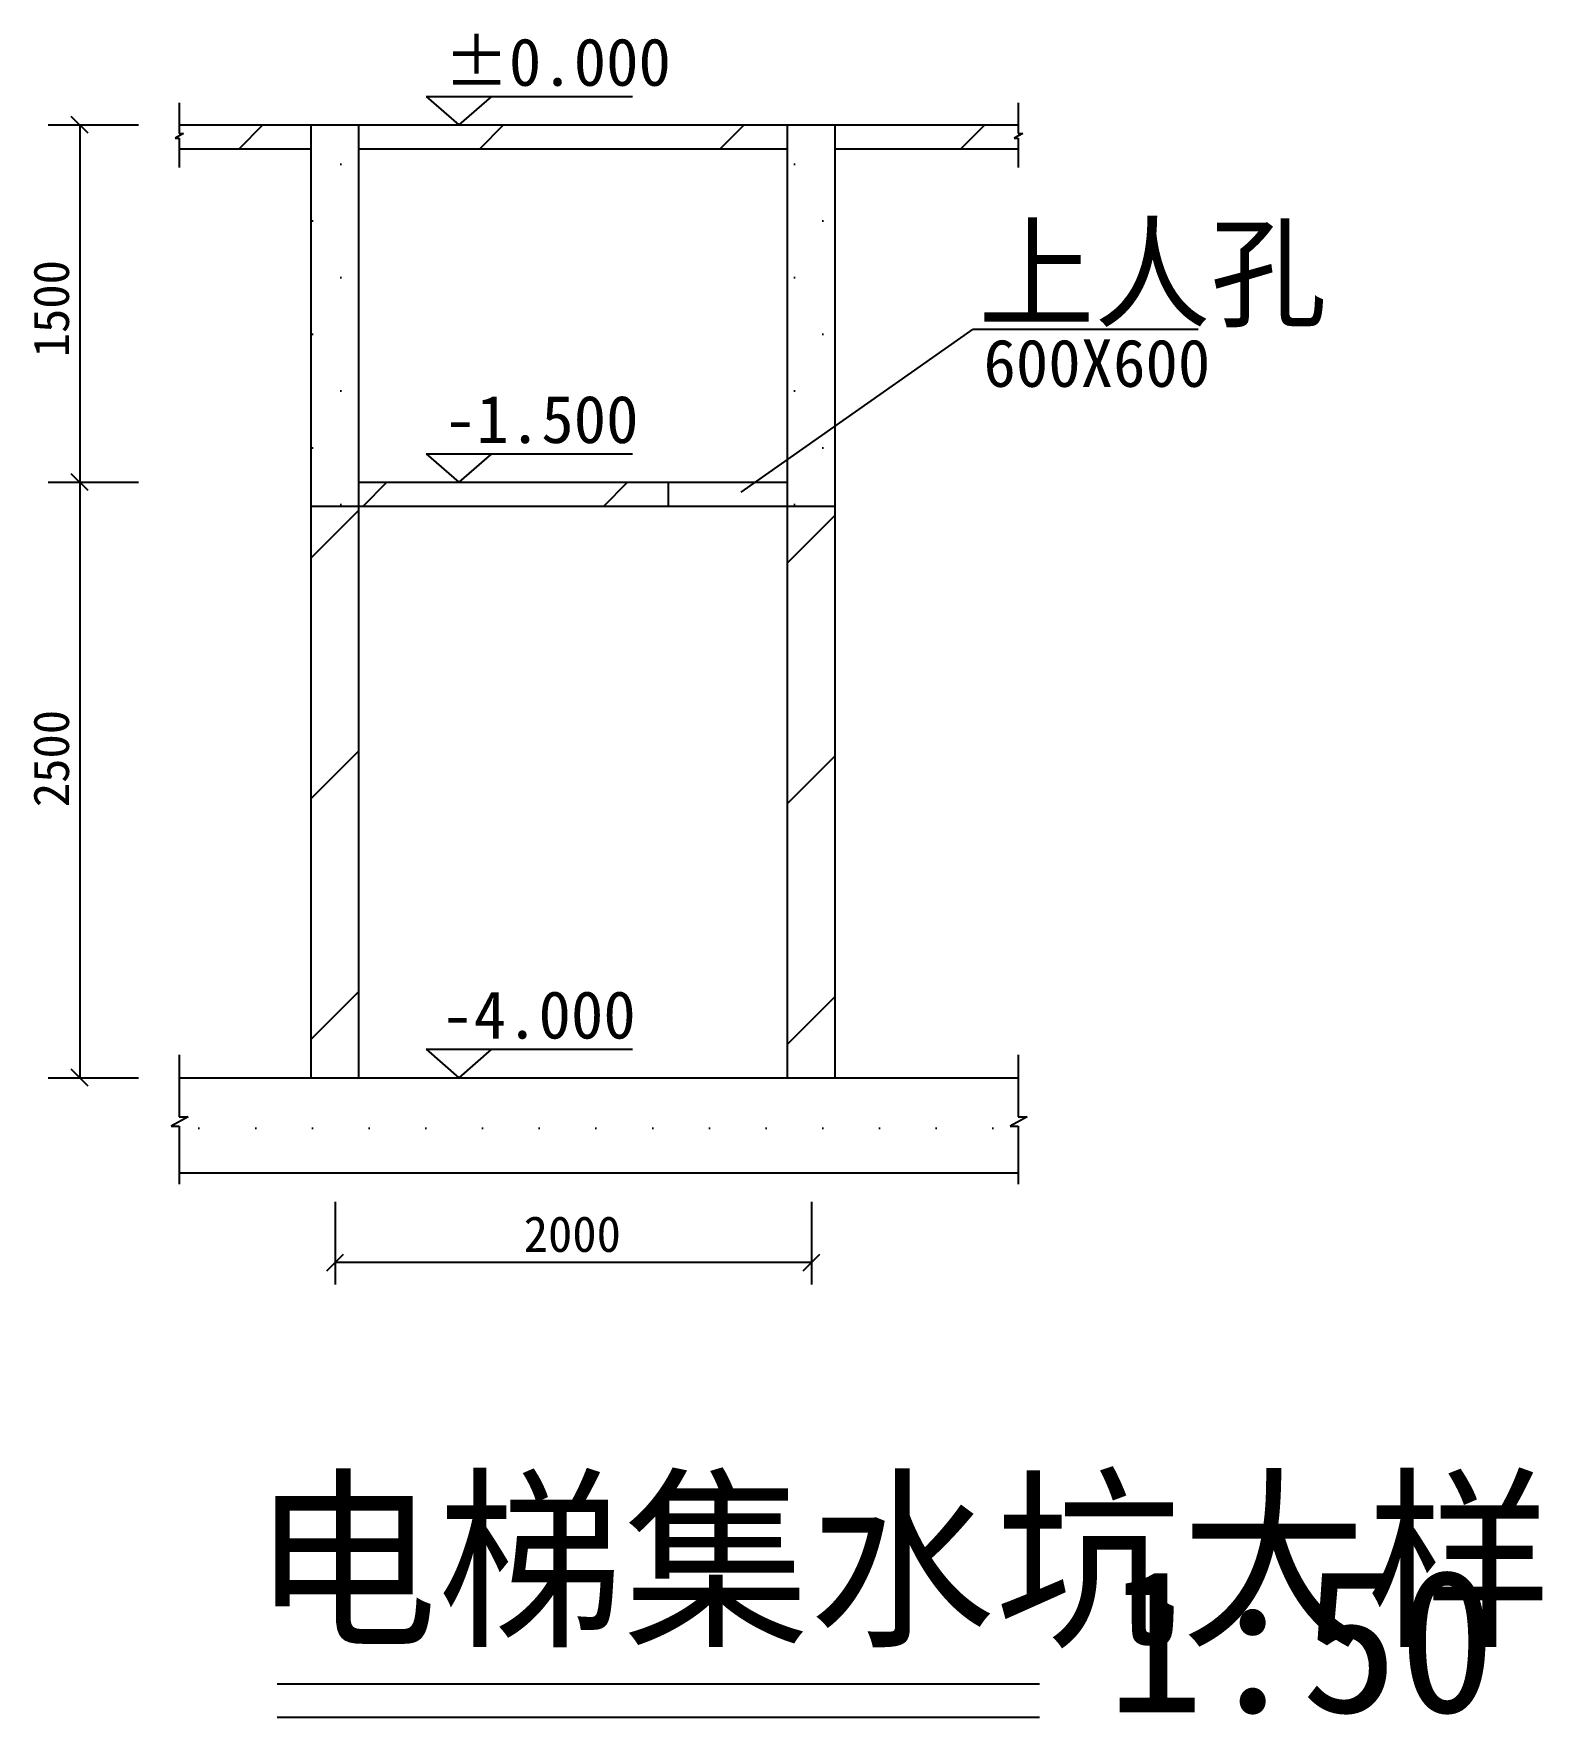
# Model space of a CAD drawing. Header units: metres. Extents: x 3378796 to 3391466, y 2252003 to 2266140.
import ezdxf

# ---------------------------------------------------------------- set-up
doc = ezdxf.new("R2010")
doc.units = ezdxf.units.M
doc.layers.add('PUB_DIM', color=3, linetype='Continuous')

# ---------------------------------------------------------------- blocks, each defined once
blk = doc.blocks.new('DI')
blk.add_lwpolyline([(-70.71, -70.71), (70.71, 70.71)])

msp = doc.modelspace()

# ---------------------------------------------------------------- hatches: boundary and pattern name
h = msp.add_hatch()
h.set_pattern_fill('ANSI31', scale=450)
h.paths.add_polyline_path([(3381127.3, 2265373.97), (3380017.72, 2265373.97), (3380017.72, 2265173.97), (3381127.3, 2265173.97)])
h.paths.add_polyline_path([(3387064.4, 2265373.97), (3385527.3, 2265373.97), (3385527.3, 2265173.97), (3387064.4, 2265173.97)])
h = msp.add_hatch()
h.set_pattern_fill('DOTS', scale=300)
h.paths.add_polyline_path([(3385127.3, 2262565.66), (3385527.3, 2262846.36), (3385527.3, 2265373.97), (3385127.3, 2265373.97)])
h.paths.add_polyline_path([(3385127.3, 2262565.66), (3385127.3, 2262173.97), (3385527.3, 2262173.97), (3385527.3, 2262846.36)])
h.paths.add_polyline_path([(3381127.3, 2262173.97), (3381527.3, 2262173.97), (3381527.3, 2265373.97), (3381127.3, 2265373.97)])
h = msp.add_hatch()
h.set_pattern_fill('ANSI31', scale=450)
h.paths.add_polyline_path([(3381527.3, 2265373.97), (3381527.3, 2265173.97), (3385127.3, 2265173.97), (3385127.3, 2265373.97)])
h.paths.add_polyline_path([(3381527.3, 2262373.97), (3381527.3, 2262173.97), (3384127.3, 2262173.97), (3384127.3, 2262373.97)])
h = msp.add_hatch()
h.set_pattern_fill('ANSI31', scale=450)
h.paths.add_polyline_path([(3381127.3, 2257373.97), (3381527.3, 2257373.97), (3381527.3, 2262173.97), (3381127.3, 2262173.97)])
h.paths.add_polyline_path([(3385527.3, 2262173.97), (3385127.3, 2262173.97), (3385127.3, 2257373.97), (3385527.3, 2257373.97)])
h = msp.add_hatch()
h.set_pattern_fill('DOTS', scale=300)
h.paths.add_polyline_path([(3381915.79, 2257373.97), (3380017.72, 2257373.97), (3380017.72, 2256573.97), (3381915.79, 2256573.97)])
h = msp.add_hatch()
h.set_pattern_fill('DOTS', scale=300)
h.paths.add_polyline_path([(3384472.7, 2257373.97), (3381915.79, 2257373.97), (3381915.79, 2256573.97), (3384472.7, 2256573.97)])
h.paths.add_polyline_path([(3387064.4, 2257373.97), (3384472.7, 2257373.97), (3384472.7, 2256573.97), (3387064.4, 2256573.97)])

# ---------------------------------------------------------------- linework, layer by layer
for p, q in [((3382093.18, 2265612.41), (3383824.19, 2265612.41)), ((3382093.18, 2265612.41), (3382367, 2265373.97)), ((3382640.82, 2265612.41), (3382367, 2265373.97)), ((3380017.72, 2265560.84), (3380017.72, 2265300.8)), ((3387064.4, 2265560.84), (3387064.4, 2265300.8)), ((3380055.38, 2265300.8), (3379983.77, 2265261.52)), ((3380017.72, 2265373.97), (3387064.4, 2265373.97)), ((3380017.72, 2265300.8), (3380055.38, 2265300.8)), ((3381127.3, 2257373.97), (3381127.3, 2265373.97)), ((3381527.3, 2257373.97), (3381527.3, 2265373.97)), ((3382093.18, 2265373.97), (3382640.82, 2265373.97)), ((3385127.3, 2257373.97), (3385127.3, 2265373.97)), ((3385527.3, 2257373.97), (3385527.3, 2265373.97)), ((3387102.06, 2265300.8), (3387030.45, 2265261.52)), ((3387064.4, 2265300.8), (3387102.06, 2265300.8)), ((3379983.77, 2265261.52), (3380017.72, 2265261.52)), ((3380017.72, 2265261.52), (3380017.72, 2265017.6)), ((3380017.72, 2265173.97), (3381127.3, 2265173.97)), ((3381527.3, 2265173.97), (3385127.3, 2265173.97)), ((3385527.3, 2265173.97), (3387064.4, 2265173.97)), ((3387030.45, 2265261.52), (3387064.4, 2265261.52)), ((3387064.4, 2265261.52), (3387064.4, 2265017.6)), ((3384737.12, 2262291.85), (3386685.29, 2263658.99)), ((3386685.29, 2263658.99), (3388576.72, 2263658.99)), ((3382093.18, 2262612.41), (3382367, 2262373.97)), ((3382093.18, 2262612.41), (3383824.19, 2262612.41)), ((3382640.82, 2262612.41), (3382367, 2262373.97)), ((3381527.3, 2262373.97), (3385127.3, 2262373.97)), ((3384127.3, 2262173.97), (3384127.3, 2262373.97)), ((3381127.3, 2262173.97), (3381527.3, 2262173.97)), ((3381527.3, 2262173.97), (3385527.3, 2262173.97)), ((3380017.72, 2257565.55), (3380017.72, 2257045.46)), ((3382093.18, 2257612.41), (3382367, 2257373.97)), ((3382093.18, 2257612.41), (3383824.19, 2257612.41)), ((3382640.82, 2257612.41), (3382367, 2257373.97)), ((3387064.4, 2257565.55), (3387064.4, 2257045.46)), ((3380017.72, 2257373.97), (3387064.4, 2257373.97)), ((3380093.04, 2257045.46), (3379949.81, 2256966.91)), ((3379949.81, 2256966.91), (3380017.72, 2256966.91)), ((3380017.72, 2257045.46), (3380093.04, 2257045.46)), ((3380017.72, 2256966.91), (3380017.72, 2256479.07)), ((3387139.72, 2257045.46), (3386996.5, 2256966.91)), ((3386996.5, 2256966.91), (3387064.4, 2256966.91)), ((3387064.4, 2257045.46), (3387139.72, 2257045.46)), ((3387064.4, 2256966.91), (3387064.4, 2256479.07)), ((3380017.72, 2256573.97), (3387064.4, 2256573.97))]:
    msp.add_line(p, q)
for points in [[(3380840.19, 2252284.48), (3387243.1, 2252284.48)], [(3380840.19, 2252003.36), (3387243.1, 2252003.36)]]:
    msp.add_lwpolyline(points)
at = {"layer": 'PUB_DIM'}
for p, q in [((3378917.12, 2265373.97), (3379675.96, 2265373.97)), ((3379182.95, 2265373.97), (3379182.95, 2257373.97)), ((3378917.12, 2262373.97), (3379675.96, 2262373.97)), ((3378917.12, 2257373.97), (3379675.96, 2257373.97)), ((3381327.3, 2256331.49), (3381327.3, 2255636.42)), ((3385327.3, 2256331.49), (3385327.3, 2255636.42)), ((3385327.3, 2255821.48), (3381327.3, 2255821.48))]:
    msp.add_line(p, q, dxfattribs=at)

# ---------------------------------------------------------------- block references
at = {"layer": 'PUB_DIM', "rotation": 90}
for p in [(3379181.95, 2265374.97), (3379181.95, 2262374.97), (3379181.95, 2257374.97)]:
    msp.add_blockref('DI', p, dxfattribs=at)
at = {"layer": 'PUB_DIM'}
for p in [(3381328.3, 2255822.48), (3385328.3, 2255822.48)]:
    msp.add_blockref('DI', p, dxfattribs=at)

# ---------------------------------------------------------------- texts
for s, p in [('电梯集水坑大样', (3380628.8, 2252723.37)), ('1:50', (3387809.06, 2252045.64))]:
    msp.add_text(s, height=1200).set_placement(p)
for s, height, p in [('%%p0.000', 400, (3382243.12, 2265702.68)), ('上人孔', 750, (3386729.32, 2263755.14)), ('600X600', 400, (3386772.76, 2263174.52)), ('-1.500', 400, (3382243.12, 2262702.68)), ('-4.000', 400, (3382219.79, 2257702.68)), ('2000', 300, (3382911.49, 2255911.44))]:
    msp.add_text(s, height=height, dxfattribs=at).set_placement(p)
for s, p in [('1500', (3379092.99, 2263422.85)), ('2500', (3379092.99, 2259645.86))]:
    msp.add_text(s, height=300, rotation=90, dxfattribs=at).set_placement(p)

doc.saveas('drawing.dxf')
